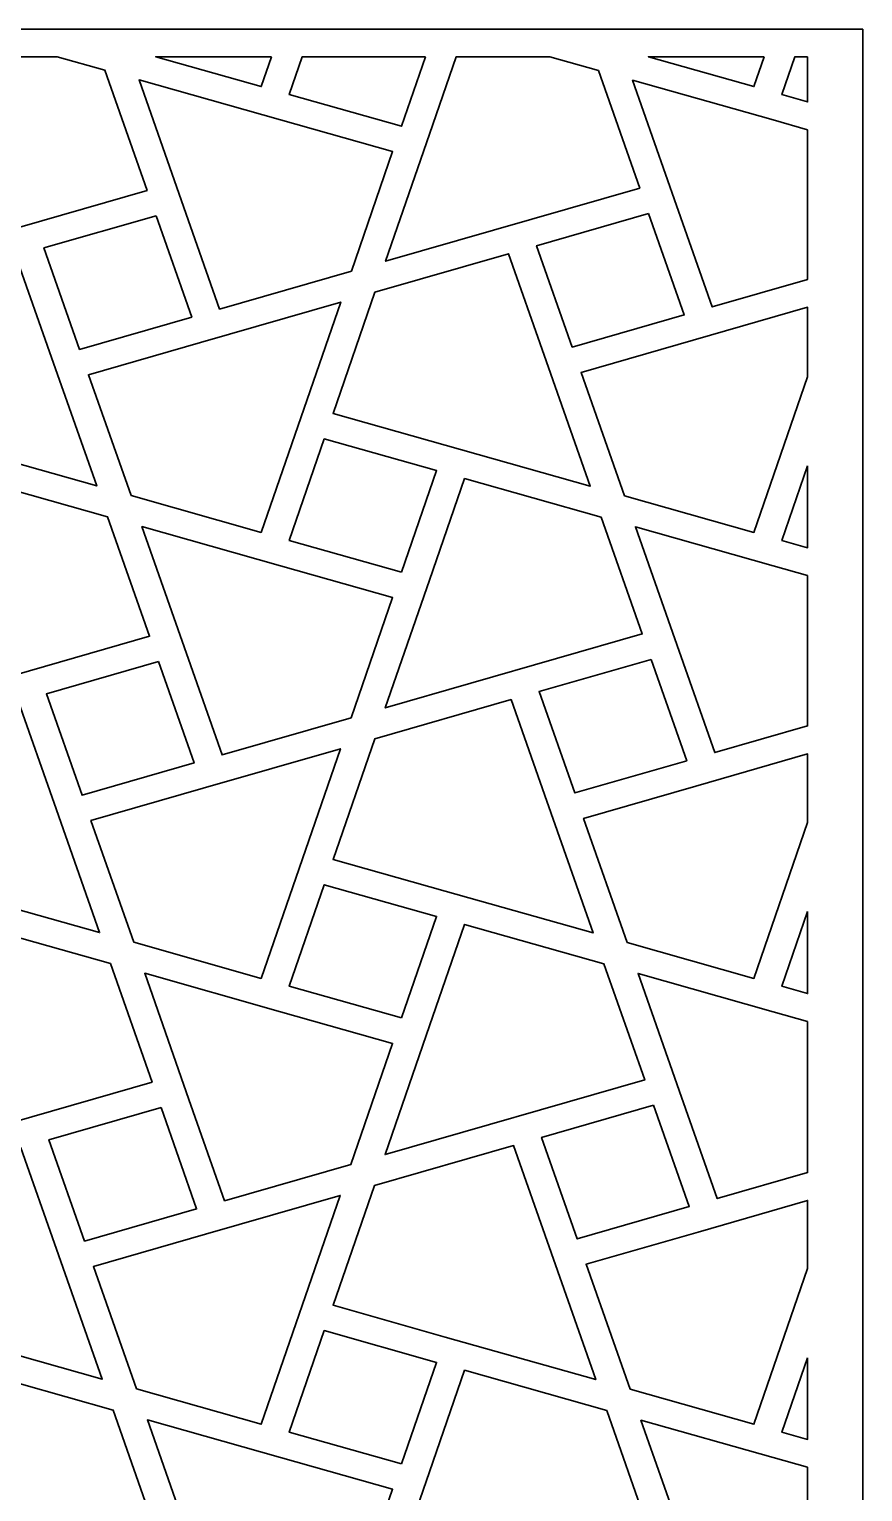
# Model space of a CAD drawing. Header units: centimetres. Extents: x 16.94 to 21.78, y -0.15 to 9.
# Drawn here: x 19.035 to 21.777, y 4.188 to 9.001 of the extents above; entities that cross this region are included whole.
import ezdxf

# ---------------------------------------------------------------- set-up
doc = ezdxf.new("R2010")
doc.units = ezdxf.units.CM
doc.header["$MEASUREMENT"] = 0
doc.layers.add('layer 1', color=7, linetype='Continuous')

msp = doc.modelspace()

# ---------------------------------------------------------------- linework, layer by layer
at = {"layer": 'layer 1', "color": 250, "lineweight": 30}
for points, knots in [([(16.94311, -0.15276), (16.94311, -0.15276), (16.94311, -0.10333), (16.94311, -0.10333), (16.94311, -0.10333), (16.94311, -0.10333), (16.94311, 0.26172), (16.94311, 0.26172), (16.94311, 0.26172), (16.94311, 0.26172), (16.94311, 0.3568), (16.94311, 0.3568), (16.94311, 0.3568), (16.94311, 0.3568), (16.94311, 0.77526), (16.94311, 0.77526), (16.94311, 0.77526), (16.94311, 0.77526), (16.94311, 1.12919), (16.94311, 1.12919), (16.94311, 1.12919), (16.94311, 1.12919), (16.94311, 1.27306), (16.94311, 1.27306), (16.94311, 1.27306), (16.94311, 1.27306), (16.94311, 1.36427), (16.94311, 1.36427), (16.94311, 1.36427), (16.94311, 1.36427), (16.94311, 1.7291), (16.94311, 1.7291), (16.94311, 1.7291), (16.94311, 1.7291), (16.94311, 1.82413), (16.94311, 1.82413), (16.94311, 1.82413), (16.94311, 1.82413), (16.94311, 2.24503), (16.94311, 2.24503), (16.94311, 2.24503), (16.94311, 2.24503), (16.94311, 2.59707), (16.94311, 2.59707), (16.94311, 2.59707), (16.94311, 2.59707), (16.94311, 2.74019), (16.94311, 2.74019), (16.94311, 2.74019), (16.94311, 2.74019), (16.94311, 2.8316), (16.94311, 2.8316), (16.94311, 2.8316), (16.94311, 2.8316), (16.94311, 3.19648), (16.94311, 3.19648), (16.94311, 3.19648), (16.94311, 3.19648), (16.94311, 3.29142), (16.94311, 3.29142), (16.94311, 3.29142), (16.94311, 3.29142), (16.94311, 3.71458), (16.94311, 3.71458), (16.94311, 3.71458), (16.94311, 3.71458), (16.94311, 4.06454), (16.94311, 4.06454), (16.94311, 4.06454), (16.94311, 4.06454), (16.94311, 4.20776), (16.94311, 4.20776), (16.94311, 4.20776), (16.94311, 4.20776), (16.94311, 4.29885), (16.94311, 4.29885), (16.94311, 4.29885), (16.94311, 4.29885), (16.94311, 4.66385), (16.94311, 4.66385), (16.94311, 4.66385), (16.94311, 4.66385), (16.94311, 4.75893), (16.94311, 4.75893), (16.94311, 4.75893), (16.94311, 4.75893), (16.94311, 5.18455), (16.94311, 5.18455), (16.94311, 5.18455), (16.94311, 5.18455), (16.94311, 5.53186), (16.94311, 5.53186), (16.94311, 5.53186), (16.94311, 5.53186), (16.94311, 5.67516), (16.94311, 5.67516), (16.94311, 5.67516), (16.94311, 5.67516), (16.94311, 5.7664), (16.94311, 5.7664), (16.94311, 5.7664), (16.94311, 5.7664), (16.94311, 6.13115), (16.94311, 6.13115), (16.94311, 6.13115), (16.94311, 6.13115), (16.94311, 6.22638), (16.94311, 6.22638), (16.94311, 6.22638), (16.94311, 6.22638), (16.94311, 6.6541), (16.94311, 6.6541), (16.94311, 6.6541), (16.94311, 6.6541), (16.94311, 6.99869), (16.94311, 6.99869), (16.94311, 6.99869), (16.94311, 6.99869), (16.94311, 7.14261), (16.94311, 7.14261), (16.94311, 7.14261), (16.94311, 7.14261), (16.94311, 7.23379), (16.94311, 7.23379), (16.94311, 7.23379), (16.94311, 7.23379), (16.94311, 7.59864), (16.94311, 7.59864), (16.94311, 7.59864), (16.94311, 7.59864), (16.94311, 7.69366), (16.94311, 7.69366), (16.94311, 7.69366), (16.94311, 7.69366), (16.94311, 8.12407), (16.94311, 8.12407), (16.94311, 8.12407), (16.94311, 8.12407), (16.94311, 8.46601), (16.94311, 8.46601), (16.94311, 8.46601), (16.94311, 8.46601), (16.94311, 8.60998), (16.94311, 8.60998), (16.94311, 8.60998), (16.94311, 8.60998), (16.94311, 8.70122), (16.94311, 8.70122), (16.94311, 8.70122), (16.94311, 8.70122), (16.94311, 9.00077), (16.94311, 9.00077), (16.94311, 9.00077), (16.94311, 9.00077), (21.77666, 9.00077), (21.77666, 9.00077), (21.77666, 9.00077), (21.77666, 9.00077), (21.77666, 8.71055), (21.77666, 8.71055), (21.77666, 8.71055), (21.77666, 8.71055), (21.77666, 8.61886), (21.77666, 8.61886), (21.77666, 8.61886), (21.77666, 8.61886), (21.77666, 8.38246), (21.77666, 8.38246), (21.77666, 8.38246), (21.77666, 8.38246), (21.77666, 8.08891), (21.77666, 8.08891), (21.77666, 8.08891), (21.77666, 8.08891), (21.77666, 7.70438), (21.77666, 7.70438), (21.77666, 7.70438), (21.77666, 7.70438), (21.77666, 7.61284), (21.77666, 7.61284), (21.77666, 7.61284), (21.77666, 7.61284), (21.77666, 7.24316), (21.77666, 7.24316), (21.77666, 7.24316), (21.77666, 7.24316), (21.77666, 7.15163), (21.77666, 7.15163), (21.77666, 7.15163), (21.77666, 7.15163), (21.77666, 6.91528), (21.77666, 6.91528), (21.77666, 6.91528), (21.77666, 6.91528), (21.77666, 6.62165), (21.77666, 6.62165), (21.77666, 6.62165), (21.77666, 6.62165), (21.77666, 6.23686), (21.77666, 6.23686), (21.77666, 6.23686), (21.77666, 6.23686), (21.77666, 6.14559), (21.77666, 6.14559), (21.77666, 6.14559), (21.77666, 6.14559), (21.77666, 5.77581), (21.77666, 5.77581), (21.77666, 5.77581), (21.77666, 5.77581), (21.77666, 5.68406), (21.77666, 5.68406), (21.77666, 5.68406), (21.77666, 5.68406), (21.77666, 5.4479), (21.77666, 5.4479), (21.77666, 5.4479), (21.77666, 5.4479), (21.77666, 5.15446), (21.77666, 5.15446), (21.77666, 5.15446), (21.77666, 5.15446), (21.77666, 4.76954), (21.77666, 4.76954), (21.77666, 4.76954), (21.77666, 4.76954), (21.77666, 4.67812), (21.77666, 4.67812), (21.77666, 4.67812), (21.77666, 4.67812), (21.77666, 4.30858), (21.77666, 4.30858), (21.77666, 4.30858), (21.77666, 4.30858), (21.77666, 4.21673), (21.77666, 4.21673), (21.77666, 4.21673), (21.77666, 4.21673), (21.77666, 3.98074), (21.77666, 3.98074), (21.77666, 3.98074), (21.77666, 3.98074), (21.77666, 3.68724), (21.77666, 3.68724), (21.77666, 3.68724), (21.77666, 3.68724), (21.77666, 3.30216), (21.77666, 3.30216), (21.77666, 3.30216), (21.77666, 3.30216), (21.77666, 3.21065), (21.77666, 3.21065), (21.77666, 3.21065), (21.77666, 3.21065), (21.77666, 2.84103), (21.77666, 2.84103), (21.77666, 2.84103), (21.77666, 2.84103), (21.77666, 2.74949), (21.77666, 2.74949), (21.77666, 2.74949), (21.77666, 2.74949), (21.77666, 2.51344), (21.77666, 2.51344), (21.77666, 2.51344), (21.77666, 2.51344), (21.77666, 2.22), (21.77666, 2.22), (21.77666, 2.22), (21.77666, 2.22), (21.77666, 1.83465), (21.77666, 1.83465), (21.77666, 1.83465), (21.77666, 1.83465), (21.77666, 1.74346), (21.77666, 1.74346), (21.77666, 1.74346), (21.77666, 1.74346), (21.77666, 1.3736), (21.77666, 1.3736), (21.77666, 1.3736), (21.77666, 1.3736), (21.77666, 1.28193), (21.77666, 1.28193), (21.77666, 1.28193), (21.77666, 1.28193), (21.77666, 1.04618), (21.77666, 1.04618), (21.77666, 1.04618), (21.77666, 1.04618), (21.77666, 0.75299), (21.77666, 0.75299), (21.77666, 0.75299), (21.77666, 0.75299), (21.77666, 0.36727), (21.77666, 0.36727), (21.77666, 0.36727), (21.77666, 0.36727), (21.77666, 0.27598), (21.77666, 0.27598), (21.77666, 0.27598), (21.77666, 0.27598), (21.77666, -0.09355), (21.77666, -0.09355), (21.77666, -0.09355), (21.77666, -0.09355), (21.77666, -0.15276), (21.77666, -0.15276), (21.77666, -0.15276), (21.77666, -0.15276), (16.94311, -0.15276), (16.94311, -0.15276)], [0, 0, 0, 0, 0.0126582, 0.0126582, 0.0126582, 0.0126582, 0.0253165, 0.0253165, 0.0253165, 0.0253165, 0.0379747, 0.0379747, 0.0379747, 0.0379747, 0.0506329, 0.0506329, 0.0506329, 0.0506329, 0.0632911, 0.0632911, 0.0632911, 0.0632911, 0.0759494, 0.0759494, 0.0759494, 0.0759494, 0.0886076, 0.0886076, 0.0886076, 0.0886076, 0.1012658, 0.1012658, 0.1012658, 0.1012658, 0.1139241, 0.1139241, 0.1139241, 0.1139241, 0.1265823, 0.1265823, 0.1265823, 0.1265823, 0.1392405, 0.1392405, 0.1392405, 0.1392405, 0.1518987, 0.1518987, 0.1518987, 0.1518987, 0.164557, 0.164557, 0.164557, 0.164557, 0.1772152, 0.1772152, 0.1772152, 0.1772152, 0.1898734, 0.1898734, 0.1898734, 0.1898734, 0.2025316, 0.2025316, 0.2025316, 0.2025316, 0.2151899, 0.2151899, 0.2151899, 0.2151899, 0.2278481, 0.2278481, 0.2278481, 0.2278481, 0.2405063, 0.2405063, 0.2405063, 0.2405063, 0.2531646, 0.2531646, 0.2531646, 0.2531646, 0.2658228, 0.2658228, 0.2658228, 0.2658228, 0.278481, 0.278481, 0.278481, 0.278481, 0.2911392, 0.2911392, 0.2911392, 0.2911392, 0.3037975, 0.3037975, 0.3037975, 0.3037975, 0.3164557, 0.3164557, 0.3164557, 0.3164557, 0.3291139, 0.3291139, 0.3291139, 0.3291139, 0.3417722, 0.3417722, 0.3417722, 0.3417722, 0.3544304, 0.3544304, 0.3544304, 0.3544304, 0.3670886, 0.3670886, 0.3670886, 0.3670886, 0.3797468, 0.3797468, 0.3797468, 0.3797468, 0.3924051, 0.3924051, 0.3924051, 0.3924051, 0.4050633, 0.4050633, 0.4050633, 0.4050633, 0.4177215, 0.4177215, 0.4177215, 0.4177215, 0.4303797, 0.4303797, 0.4303797, 0.4303797, 0.443038, 0.443038, 0.443038, 0.443038, 0.4556962, 0.4556962, 0.4556962, 0.4556962, 0.4683544, 0.4683544, 0.4683544, 0.4683544, 0.4810127, 0.4810127, 0.4810127, 0.4810127, 0.4936709, 0.4936709, 0.4936709, 0.4936709, 0.5063291, 0.5063291, 0.5063291, 0.5063291, 0.5189873, 0.5189873, 0.5189873, 0.5189873, 0.5316456, 0.5316456, 0.5316456, 0.5316456, 0.5443038, 0.5443038, 0.5443038, 0.5443038, 0.556962, 0.556962, 0.556962, 0.556962, 0.5696203, 0.5696203, 0.5696203, 0.5696203, 0.5822785, 0.5822785, 0.5822785, 0.5822785, 0.5949367, 0.5949367, 0.5949367, 0.5949367, 0.6075949, 0.6075949, 0.6075949, 0.6075949, 0.6202532, 0.6202532, 0.6202532, 0.6202532, 0.6329114, 0.6329114, 0.6329114, 0.6329114, 0.6455696, 0.6455696, 0.6455696, 0.6455696, 0.6582278, 0.6582278, 0.6582278, 0.6582278, 0.6708861, 0.6708861, 0.6708861, 0.6708861, 0.6835443, 0.6835443, 0.6835443, 0.6835443, 0.6962025, 0.6962025, 0.6962025, 0.6962025, 0.7088608, 0.7088608, 0.7088608, 0.7088608, 0.721519, 0.721519, 0.721519, 0.721519, 0.7341772, 0.7341772, 0.7341772, 0.7341772, 0.7468354, 0.7468354, 0.7468354, 0.7468354, 0.7594937, 0.7594937, 0.7594937, 0.7594937, 0.7721519, 0.7721519, 0.7721519, 0.7721519, 0.7848101, 0.7848101, 0.7848101, 0.7848101, 0.7974684, 0.7974684, 0.7974684, 0.7974684, 0.8101266, 0.8101266, 0.8101266, 0.8101266, 0.8227848, 0.8227848, 0.8227848, 0.8227848, 0.835443, 0.835443, 0.835443, 0.835443, 0.8481013, 0.8481013, 0.8481013, 0.8481013, 0.8607595, 0.8607595, 0.8607595, 0.8607595, 0.8734177, 0.8734177, 0.8734177, 0.8734177, 0.8860759, 0.8860759, 0.8860759, 0.8860759, 0.8987342, 0.8987342, 0.8987342, 0.8987342, 0.9113924, 0.9113924, 0.9113924, 0.9113924, 0.9240506, 0.9240506, 0.9240506, 0.9240506, 0.9367089, 0.9367089, 0.9367089, 0.9367089, 0.9493671, 0.9493671, 0.9493671, 0.9493671, 0.9620253, 0.9620253, 0.9620253, 0.9620253, 0.9746835, 0.9746835, 0.9746835, 0.9746835, 1, 1, 1, 1]), ([(19.12668, 8.91014), (19.12668, 8.91014), (18.8186, 8.91014), (18.8186, 8.91014), (18.8186, 8.91014), (18.8186, 8.91014), (18.73066, 8.65534), (18.73066, 8.65534), (18.73066, 8.65534), (18.73066, 8.65534), (18.5834, 8.22895), (18.5834, 8.22895), (18.5834, 8.22895), (18.5834, 8.22895), (19.42226, 8.47048), (19.42226, 8.47048), (19.42226, 8.47048), (19.42226, 8.47048), (19.28359, 8.86576), (19.28359, 8.86576), (19.28359, 8.86576), (19.28359, 8.86576), (19.12668, 8.91014), (19.12668, 8.91014)], [0, 0, 0, 0, 0.1428571, 0.1428571, 0.1428571, 0.1428571, 0.2857143, 0.2857143, 0.2857143, 0.2857143, 0.4285714, 0.4285714, 0.4285714, 0.4285714, 0.5714286, 0.5714286, 0.5714286, 0.5714286, 0.7142857, 0.7142857, 0.7142857, 0.7142857, 1, 1, 1, 1]), ([(19.83163, 8.91014), (19.83163, 8.91014), (19.45092, 8.91014), (19.45092, 8.91014), (19.45092, 8.91014), (19.45092, 8.91014), (19.79775, 8.81199), (19.79775, 8.81199), (19.79775, 8.81199), (19.79775, 8.81199), (19.83163, 8.91014), (19.83163, 8.91014)], [0, 0, 0, 0, 0.25, 0.25, 0.25, 0.25, 0.5, 0.5, 0.5, 0.5, 1, 1, 1, 1]), ([(20.33812, 8.91014), (20.33812, 8.91014), (19.93293, 8.91014), (19.93293, 8.91014), (19.93293, 8.91014), (19.93293, 8.91014), (19.89003, 8.78577), (19.89003, 8.78577), (19.89003, 8.78577), (19.89003, 8.78577), (20.25914, 8.68134), (20.25914, 8.68134), (20.25914, 8.68134), (20.25914, 8.68134), (20.33812, 8.91014), (20.33812, 8.91014)], [0, 0, 0, 0, 0.2, 0.2, 0.2, 0.2, 0.4, 0.4, 0.4, 0.4, 0.6, 0.6, 0.6, 0.6, 1, 1, 1, 1]), ([(20.74716, 8.91014), (20.74716, 8.91014), (20.43937, 8.91014), (20.43937, 8.91014), (20.43937, 8.91014), (20.43937, 8.91014), (20.35142, 8.65534), (20.35142, 8.65534), (20.35142, 8.65534), (20.35142, 8.65534), (20.20687, 8.23717), (20.20687, 8.23717), (20.20687, 8.23717), (20.20687, 8.23717), (21.04302, 8.47781), (21.04302, 8.47781), (21.04302, 8.47781), (21.04302, 8.47781), (20.90706, 8.86487), (20.90706, 8.86487), (20.90706, 8.86487), (20.90706, 8.86487), (20.74716, 8.91014), (20.74716, 8.91014)], [0, 0, 0, 0, 0.1428571, 0.1428571, 0.1428571, 0.1428571, 0.2857143, 0.2857143, 0.2857143, 0.2857143, 0.4285714, 0.4285714, 0.4285714, 0.4285714, 0.5714286, 0.5714286, 0.5714286, 0.5714286, 0.7142857, 0.7142857, 0.7142857, 0.7142857, 1, 1, 1, 1]), ([(21.45241, 8.91014), (21.45241, 8.91014), (21.07133, 8.91014), (21.07133, 8.91014), (21.07133, 8.91014), (21.07133, 8.91014), (21.41852, 8.81199), (21.41852, 8.81199), (21.41852, 8.81199), (21.41852, 8.81199), (21.45241, 8.91014), (21.45241, 8.91014)], [0, 0, 0, 0, 0.25, 0.25, 0.25, 0.25, 0.5, 0.5, 0.5, 0.5, 1, 1, 1, 1]), ([(21.5954, 8.91014), (21.5954, 8.91014), (21.55372, 8.91014), (21.55372, 8.91014), (21.55372, 8.91014), (21.55372, 8.91014), (21.51079, 8.78577), (21.51079, 8.78577), (21.51079, 8.78577), (21.51079, 8.78577), (21.5954, 8.76184), (21.5954, 8.76184), (21.5954, 8.76184), (21.5954, 8.76184), (21.5954, 8.91014), (21.5954, 8.91014)], [0, 0, 0, 0, 0.2, 0.2, 0.2, 0.2, 0.4, 0.4, 0.4, 0.4, 0.6, 0.6, 0.6, 0.6, 1, 1, 1, 1]), ([(19.86107, 8.70245), (19.86107, 8.70245), (20.23018, 8.59802), (20.23018, 8.59802), (20.23018, 8.59802), (20.23018, 8.59802), (20.09471, 8.20473), (20.09471, 8.20473), (20.09471, 8.20473), (20.09471, 8.20473), (19.66105, 8.07986), (19.66105, 8.07986), (19.66105, 8.07986), (19.66105, 8.07986), (19.54374, 8.4136), (19.54374, 8.4136), (19.54374, 8.4136), (19.54374, 8.4136), (19.39624, 8.83399), (19.39624, 8.83399), (19.39624, 8.83399), (19.39624, 8.83399), (19.86107, 8.70223), (19.86107, 8.70223), (19.86107, 8.70223), (19.86107, 8.70223), (19.86107, 8.70245), (19.86107, 8.70245)], [0, 0, 0, 0, 0.125, 0.125, 0.125, 0.125, 0.25, 0.25, 0.25, 0.25, 0.375, 0.375, 0.375, 0.375, 0.5, 0.5, 0.5, 0.5, 0.625, 0.625, 0.625, 0.625, 0.75, 0.75, 0.75, 0.75, 1, 1, 1, 1]), ([(21.5954, 8.67025), (21.5954, 8.67025), (21.48183, 8.70245), (21.48183, 8.70245), (21.48183, 8.70245), (21.48183, 8.70245), (21.01971, 8.8331), (21.01971, 8.8331), (21.01971, 8.8331), (21.01971, 8.8331), (21.1645, 8.42093), (21.1645, 8.42093), (21.1645, 8.42093), (21.1645, 8.42093), (21.28182, 8.08719), (21.28182, 8.08719), (21.28182, 8.08719), (21.28182, 8.08719), (21.5954, 8.17757), (21.5954, 8.17757), (21.5954, 8.17757), (21.5954, 8.17757), (21.5954, 8.67025), (21.5954, 8.67025)], [0, 0, 0, 0, 0.1428571, 0.1428571, 0.1428571, 0.1428571, 0.2857143, 0.2857143, 0.2857143, 0.2857143, 0.4285714, 0.4285714, 0.4285714, 0.4285714, 0.5714286, 0.5714286, 0.5714286, 0.5714286, 0.7142857, 0.7142857, 0.7142857, 0.7142857, 1, 1, 1, 1]), ([(19.45171, 8.38715), (19.45171, 8.38715), (19.56902, 8.05342), (19.56902, 8.05342), (19.56902, 8.05342), (19.56902, 8.05342), (19.20039, 7.94721), (19.20039, 7.94721), (19.20039, 7.94721), (19.20039, 7.94721), (19.08308, 8.28095), (19.08308, 8.28095), (19.08308, 8.28095), (19.08308, 8.28095), (19.45171, 8.38715), (19.45171, 8.38715)], [0, 0, 0, 0, 0.2, 0.2, 0.2, 0.2, 0.4, 0.4, 0.4, 0.4, 0.6, 0.6, 0.6, 0.6, 1, 1, 1, 1]), ([(21.07223, 8.39449), (21.07223, 8.39449), (21.18954, 8.06075), (21.18954, 8.06075), (21.18954, 8.06075), (21.18954, 8.06075), (20.82091, 7.95454), (20.82091, 7.95454), (20.82091, 7.95454), (20.82091, 7.95454), (20.70385, 8.28828), (20.70385, 8.28828), (20.70385, 8.28828), (20.70385, 8.28828), (21.07223, 8.39449), (21.07223, 8.39449)], [0, 0, 0, 0, 0.2, 0.2, 0.2, 0.2, 0.4, 0.4, 0.4, 0.4, 0.6, 0.6, 0.6, 0.6, 1, 1, 1, 1]), ([(18.78244, 7.63191), (18.78244, 7.63191), (19.25684, 7.49771), (19.25684, 7.49771), (19.25684, 7.49771), (19.25684, 7.49771), (19.10812, 7.92077), (19.10812, 7.92077), (19.10812, 7.92077), (19.10812, 7.92077), (18.99105, 8.25428), (18.99105, 8.25428), (18.99105, 8.25428), (18.99105, 8.25428), (18.54831, 8.12696), (18.54831, 8.12696), (18.54831, 8.12696), (18.54831, 8.12696), (18.41357, 7.73635), (18.41357, 7.73635), (18.41357, 7.73635), (18.41357, 7.73635), (18.78244, 7.63191), (18.78244, 7.63191)], [0, 0, 0, 0, 0.1428571, 0.1428571, 0.1428571, 0.1428571, 0.2857143, 0.2857143, 0.2857143, 0.2857143, 0.4285714, 0.4285714, 0.4285714, 0.4285714, 0.5714286, 0.5714286, 0.5714286, 0.5714286, 0.7142857, 0.7142857, 0.7142857, 0.7142857, 1, 1, 1, 1]), ([(20.40321, 7.63191), (20.40321, 7.63191), (20.88031, 7.49704), (20.88031, 7.49704), (20.88031, 7.49704), (20.88031, 7.49704), (20.72888, 7.9281), (20.72888, 7.9281), (20.72888, 7.9281), (20.72888, 7.9281), (20.61157, 8.26184), (20.61157, 8.26184), (20.61157, 8.26184), (20.61157, 8.26184), (20.17202, 8.13519), (20.17202, 8.13519), (20.17202, 8.13519), (20.17202, 8.13519), (20.03409, 7.73635), (20.03409, 7.73635), (20.03409, 7.73635), (20.03409, 7.73635), (20.40321, 7.63191), (20.40321, 7.63191)], [0, 0, 0, 0, 0.1428571, 0.1428571, 0.1428571, 0.1428571, 0.2857143, 0.2857143, 0.2857143, 0.2857143, 0.4285714, 0.4285714, 0.4285714, 0.4285714, 0.5714286, 0.5714286, 0.5714286, 0.5714286, 0.7142857, 0.7142857, 0.7142857, 0.7142857, 1, 1, 1, 1]), ([(19.36949, 7.46593), (19.36949, 7.46593), (19.79751, 7.34462), (19.79751, 7.34462), (19.79751, 7.34462), (19.79751, 7.34462), (20.05937, 8.10274), (20.05937, 8.10274), (20.05937, 8.10274), (20.05937, 8.10274), (19.59822, 7.96987), (19.59822, 7.96987), (19.59822, 7.96987), (19.59822, 7.96987), (19.2296, 7.86388), (19.2296, 7.86388), (19.2296, 7.86388), (19.2296, 7.86388), (19.36949, 7.46593), (19.36949, 7.46593)], [0, 0, 0, 0, 0.1666667, 0.1666667, 0.1666667, 0.1666667, 0.3333333, 0.3333333, 0.3333333, 0.3333333, 0.5, 0.5, 0.5, 0.5, 0.6666667, 0.6666667, 0.6666667, 0.6666667, 1, 1, 1, 1]), ([(20.99296, 7.46504), (20.99296, 7.46504), (21.41852, 7.34462), (21.41852, 7.34462), (21.41852, 7.34462), (21.41852, 7.34462), (21.5954, 7.85698), (21.5954, 7.85698), (21.5954, 7.85698), (21.5954, 7.85698), (21.5954, 8.08569), (21.5954, 8.08569), (21.5954, 8.08569), (21.5954, 8.08569), (21.21899, 7.9772), (21.21899, 7.9772), (21.21899, 7.9772), (21.21899, 7.9772), (20.85036, 7.87122), (20.85036, 7.87122), (20.85036, 7.87122), (20.85036, 7.87122), (20.99296, 7.46504), (20.99296, 7.46504)], [0, 0, 0, 0, 0.1428571, 0.1428571, 0.1428571, 0.1428571, 0.2857143, 0.2857143, 0.2857143, 0.2857143, 0.4285714, 0.4285714, 0.4285714, 0.4285714, 0.5714286, 0.5714286, 0.5714286, 0.5714286, 0.7142857, 0.7142857, 0.7142857, 0.7142857, 1, 1, 1, 1]), ([(20.25914, 7.21396), (20.25914, 7.21396), (20.37449, 7.54837), (20.37449, 7.54837), (20.37449, 7.54837), (20.37449, 7.54837), (20.00538, 7.6528), (20.00538, 7.6528), (20.00538, 7.6528), (20.00538, 7.6528), (19.89003, 7.31862), (19.89003, 7.31862), (19.89003, 7.31862), (19.89003, 7.31862), (20.25914, 7.21396), (20.25914, 7.21396)], [0, 0, 0, 0, 0.2, 0.2, 0.2, 0.2, 0.4, 0.4, 0.4, 0.4, 0.6, 0.6, 0.6, 0.6, 1, 1, 1, 1]), ([(21.5954, 7.56421), (21.5954, 7.56421), (21.51055, 7.3184), (21.51055, 7.3184), (21.51055, 7.3184), (21.51055, 7.3184), (21.5954, 7.29441), (21.5954, 7.29441), (21.5954, 7.29441), (21.5954, 7.29441), (21.5954, 7.56421), (21.5954, 7.56421)], [0, 0, 0, 0, 0.25, 0.25, 0.25, 0.25, 0.5, 0.5, 0.5, 0.5, 1, 1, 1, 1]), ([(18.73041, 7.18797), (18.73041, 7.18797), (18.84601, 7.52215), (18.84601, 7.52215), (18.84601, 7.52215), (18.84601, 7.52215), (19.29267, 7.39572), (19.29267, 7.39572), (19.29267, 7.39572), (19.29267, 7.39572), (19.4306, 7.00288), (19.4306, 7.00288), (19.4306, 7.00288), (19.4306, 7.00288), (18.58267, 6.75869), (18.58267, 6.75869), (18.58267, 6.75869), (18.58267, 6.75869), (18.73041, 7.18797), (18.73041, 7.18797)], [0, 0, 0, 0, 0.1666667, 0.1666667, 0.1666667, 0.1666667, 0.3333333, 0.3333333, 0.3333333, 0.3333333, 0.5, 0.5, 0.5, 0.5, 0.6666667, 0.6666667, 0.6666667, 0.6666667, 1, 1, 1, 1]), ([(20.35142, 7.18797), (20.35142, 7.18797), (20.46677, 7.52215), (20.46677, 7.52215), (20.46677, 7.52215), (20.46677, 7.52215), (20.91614, 7.39483), (20.91614, 7.39483), (20.91614, 7.39483), (20.91614, 7.39483), (21.05112, 7.01066), (21.05112, 7.01066), (21.05112, 7.01066), (21.05112, 7.01066), (20.20589, 6.76713), (20.20589, 6.76713), (20.20589, 6.76713), (20.20589, 6.76713), (20.35142, 7.18797), (20.35142, 7.18797)], [0, 0, 0, 0, 0.1666667, 0.1666667, 0.1666667, 0.1666667, 0.3333333, 0.3333333, 0.3333333, 0.3333333, 0.5, 0.5, 0.5, 0.5, 0.6666667, 0.6666667, 0.6666667, 0.6666667, 1, 1, 1, 1]), ([(19.86107, 7.23485), (19.86107, 7.23485), (20.23018, 7.13042), (20.23018, 7.13042), (20.23018, 7.13042), (20.23018, 7.13042), (20.09348, 6.73469), (20.09348, 6.73469), (20.09348, 6.73469), (20.09348, 6.73469), (19.66915, 6.6127), (19.66915, 6.6127), (19.66915, 6.6127), (19.66915, 6.6127), (19.55208, 6.946), (19.55208, 6.946), (19.55208, 6.946), (19.55208, 6.946), (19.40508, 7.36417), (19.40508, 7.36417), (19.40508, 7.36417), (19.40508, 7.36417), (19.86107, 7.23485), (19.86107, 7.23485)], [0, 0, 0, 0, 0.1428571, 0.1428571, 0.1428571, 0.1428571, 0.2857143, 0.2857143, 0.2857143, 0.2857143, 0.4285714, 0.4285714, 0.4285714, 0.4285714, 0.5714286, 0.5714286, 0.5714286, 0.5714286, 0.7142857, 0.7142857, 0.7142857, 0.7142857, 1, 1, 1, 1]), ([(21.5954, 7.20284), (21.5954, 7.20284), (21.48208, 7.23485), (21.48208, 7.23485), (21.48208, 7.23485), (21.48208, 7.23485), (21.48183, 7.23485), (21.48183, 7.23485), (21.48183, 7.23485), (21.48183, 7.23485), (21.02879, 7.36328), (21.02879, 7.36328), (21.02879, 7.36328), (21.02879, 7.36328), (21.1726, 6.95377), (21.1726, 6.95377), (21.1726, 6.95377), (21.1726, 6.95377), (21.28991, 6.62004), (21.28991, 6.62004), (21.28991, 6.62004), (21.28991, 6.62004), (21.5954, 6.70789), (21.5954, 6.70789), (21.5954, 6.70789), (21.5954, 6.70789), (21.5954, 7.20284), (21.5954, 7.20284)], [0, 0, 0, 0, 0.125, 0.125, 0.125, 0.125, 0.25, 0.25, 0.25, 0.25, 0.375, 0.375, 0.375, 0.375, 0.5, 0.5, 0.5, 0.5, 0.625, 0.625, 0.625, 0.625, 0.75, 0.75, 0.75, 0.75, 1, 1, 1, 1]), ([(19.4598, 6.91956), (19.4598, 6.91956), (19.57712, 6.58604), (19.57712, 6.58604), (19.57712, 6.58604), (19.57712, 6.58604), (19.20849, 6.47983), (19.20849, 6.47983), (19.20849, 6.47983), (19.20849, 6.47983), (19.09118, 6.81335), (19.09118, 6.81335), (19.09118, 6.81335), (19.09118, 6.81335), (19.4598, 6.91956), (19.4598, 6.91956)], [0, 0, 0, 0, 0.2, 0.2, 0.2, 0.2, 0.4, 0.4, 0.4, 0.4, 0.6, 0.6, 0.6, 0.6, 1, 1, 1, 1]), ([(21.08057, 6.92711), (21.08057, 6.92711), (21.19764, 6.59337), (21.19764, 6.59337), (21.19764, 6.59337), (21.19764, 6.59337), (20.82901, 6.48739), (20.82901, 6.48739), (20.82901, 6.48739), (20.82901, 6.48739), (20.71195, 6.8209), (20.71195, 6.8209), (20.71195, 6.8209), (20.71195, 6.8209), (21.08057, 6.92711), (21.08057, 6.92711)], [0, 0, 0, 0, 0.2, 0.2, 0.2, 0.2, 0.4, 0.4, 0.4, 0.4, 0.6, 0.6, 0.6, 0.6, 1, 1, 1, 1]), ([(18.78269, 6.16454), (18.78269, 6.16454), (19.26592, 6.02789), (19.26592, 6.02789), (19.26592, 6.02789), (19.26592, 6.02789), (19.11621, 6.45339), (19.11621, 6.45339), (19.11621, 6.45339), (19.11621, 6.45339), (18.99915, 6.78691), (18.99915, 6.78691), (18.99915, 6.78691), (18.99915, 6.78691), (18.54733, 6.6567), (18.54733, 6.6567), (18.54733, 6.6567), (18.54733, 6.6567), (18.41333, 6.26897), (18.41333, 6.26897), (18.41333, 6.26897), (18.41333, 6.26897), (18.78269, 6.16454), (18.78269, 6.16454)], [0, 0, 0, 0, 0.1428571, 0.1428571, 0.1428571, 0.1428571, 0.2857143, 0.2857143, 0.2857143, 0.2857143, 0.4285714, 0.4285714, 0.4285714, 0.4285714, 0.5714286, 0.5714286, 0.5714286, 0.5714286, 0.7142857, 0.7142857, 0.7142857, 0.7142857, 1, 1, 1, 1]), ([(20.40321, 6.16431), (20.40321, 6.16431), (20.88939, 6.027), (20.88939, 6.027), (20.88939, 6.027), (20.88939, 6.027), (20.73698, 6.46072), (20.73698, 6.46072), (20.73698, 6.46072), (20.73698, 6.46072), (20.61967, 6.79446), (20.61967, 6.79446), (20.61967, 6.79446), (20.61967, 6.79446), (20.17104, 6.66514), (20.17104, 6.66514), (20.17104, 6.66514), (20.17104, 6.66514), (20.03409, 6.26875), (20.03409, 6.26875), (20.03409, 6.26875), (20.03409, 6.26875), (20.40321, 6.16431), (20.40321, 6.16431)], [0, 0, 0, 0, 0.1428571, 0.1428571, 0.1428571, 0.1428571, 0.2857143, 0.2857143, 0.2857143, 0.2857143, 0.4285714, 0.4285714, 0.4285714, 0.4285714, 0.5714286, 0.5714286, 0.5714286, 0.5714286, 0.7142857, 0.7142857, 0.7142857, 0.7142857, 1, 1, 1, 1]), ([(19.37857, 5.99589), (19.37857, 5.99589), (19.79751, 5.87724), (19.79751, 5.87724), (19.79751, 5.87724), (19.79751, 5.87724), (20.05839, 6.63292), (20.05839, 6.63292), (20.05839, 6.63292), (20.05839, 6.63292), (19.60632, 6.50272), (19.60632, 6.50272), (19.60632, 6.50272), (19.60632, 6.50272), (19.2377, 6.39651), (19.2377, 6.39651), (19.2377, 6.39651), (19.2377, 6.39651), (19.37857, 5.99589), (19.37857, 5.99589)], [0, 0, 0, 0, 0.1666667, 0.1666667, 0.1666667, 0.1666667, 0.3333333, 0.3333333, 0.3333333, 0.3333333, 0.5, 0.5, 0.5, 0.5, 0.6666667, 0.6666667, 0.6666667, 0.6666667, 1, 1, 1, 1]), ([(21.00203, 5.995), (21.00203, 5.995), (21.41852, 5.87724), (21.41852, 5.87724), (21.41852, 5.87724), (21.41852, 5.87724), (21.5954, 6.3902), (21.5954, 6.3902), (21.5954, 6.3902), (21.5954, 6.3902), (21.5954, 6.61604), (21.5954, 6.61604), (21.5954, 6.61604), (21.5954, 6.61604), (21.22709, 6.51005), (21.22709, 6.51005), (21.22709, 6.51005), (21.22709, 6.51005), (20.85846, 6.40384), (20.85846, 6.40384), (20.85846, 6.40384), (20.85846, 6.40384), (21.00203, 5.995), (21.00203, 5.995)], [0, 0, 0, 0, 0.1428571, 0.1428571, 0.1428571, 0.1428571, 0.2857143, 0.2857143, 0.2857143, 0.2857143, 0.4285714, 0.4285714, 0.4285714, 0.4285714, 0.5714286, 0.5714286, 0.5714286, 0.5714286, 0.7142857, 0.7142857, 0.7142857, 0.7142857, 1, 1, 1, 1]), ([(20.2589, 5.74681), (20.2589, 5.74681), (20.37449, 6.08099), (20.37449, 6.08099), (20.37449, 6.08099), (20.37449, 6.08099), (20.00513, 6.18542), (20.00513, 6.18542), (20.00513, 6.18542), (20.00513, 6.18542), (19.88978, 5.85124), (19.88978, 5.85124), (19.88978, 5.85124), (19.88978, 5.85124), (20.2589, 5.74681), (20.2589, 5.74681)], [0, 0, 0, 0, 0.2, 0.2, 0.2, 0.2, 0.4, 0.4, 0.4, 0.4, 0.6, 0.6, 0.6, 0.6, 1, 1, 1, 1]), ([(21.5954, 6.09687), (21.5954, 6.09687), (21.51079, 5.85124), (21.51079, 5.85124), (21.51079, 5.85124), (21.51079, 5.85124), (21.5954, 5.82724), (21.5954, 5.82724), (21.5954, 5.82724), (21.5954, 5.82724), (21.5954, 6.09687), (21.5954, 6.09687)], [0, 0, 0, 0, 0.25, 0.25, 0.25, 0.25, 0.5, 0.5, 0.5, 0.5, 1, 1, 1, 1]), ([(18.73041, 5.72059), (18.73041, 5.72059), (18.84576, 6.05499), (18.84576, 6.05499), (18.84576, 6.05499), (18.84576, 6.05499), (19.30151, 5.9259), (19.30151, 5.9259), (19.30151, 5.9259), (19.30151, 5.9259), (19.4387, 5.53572), (19.4387, 5.53572), (19.4387, 5.53572), (19.4387, 5.53572), (18.58144, 5.28887), (18.58144, 5.28887), (18.58144, 5.28887), (18.58144, 5.28887), (18.73041, 5.72059), (18.73041, 5.72059)], [0, 0, 0, 0, 0.1666667, 0.1666667, 0.1666667, 0.1666667, 0.3333333, 0.3333333, 0.3333333, 0.3333333, 0.5, 0.5, 0.5, 0.5, 0.6666667, 0.6666667, 0.6666667, 0.6666667, 1, 1, 1, 1]), ([(20.35142, 5.72059), (20.35142, 5.72059), (20.46677, 6.05477), (20.46677, 6.05477), (20.46677, 6.05477), (20.46677, 6.05477), (20.92522, 5.92501), (20.92522, 5.92501), (20.92522, 5.92501), (20.92522, 5.92501), (21.05946, 5.54306), (21.05946, 5.54306), (21.05946, 5.54306), (21.05946, 5.54306), (20.20515, 5.29709), (20.20515, 5.29709), (20.20515, 5.29709), (20.20515, 5.29709), (20.35142, 5.72059), (20.35142, 5.72059)], [0, 0, 0, 0, 0.1666667, 0.1666667, 0.1666667, 0.1666667, 0.3333333, 0.3333333, 0.3333333, 0.3333333, 0.5, 0.5, 0.5, 0.5, 0.6666667, 0.6666667, 0.6666667, 0.6666667, 1, 1, 1, 1]), ([(19.86107, 5.76747), (19.86107, 5.76747), (20.23018, 5.66304), (20.23018, 5.66304), (20.23018, 5.66304), (20.23018, 5.66304), (20.0925, 5.26465), (20.0925, 5.26465), (20.0925, 5.26465), (20.0925, 5.26465), (19.67749, 5.14511), (19.67749, 5.14511), (19.67749, 5.14511), (19.67749, 5.14511), (19.56018, 5.47884), (19.56018, 5.47884), (19.56018, 5.47884), (19.56018, 5.47884), (19.4144, 5.89413), (19.4144, 5.89413), (19.4144, 5.89413), (19.4144, 5.89413), (19.86107, 5.76747), (19.86107, 5.76747)], [0, 0, 0, 0, 0.1428571, 0.1428571, 0.1428571, 0.1428571, 0.2857143, 0.2857143, 0.2857143, 0.2857143, 0.4285714, 0.4285714, 0.4285714, 0.4285714, 0.5714286, 0.5714286, 0.5714286, 0.5714286, 0.7142857, 0.7142857, 0.7142857, 0.7142857, 1, 1, 1, 1]), ([(21.5954, 5.73534), (21.5954, 5.73534), (21.48183, 5.76747), (21.48183, 5.76747), (21.48183, 5.76747), (21.48183, 5.76747), (21.03787, 5.89324), (21.03787, 5.89324), (21.03787, 5.89324), (21.03787, 5.89324), (21.18095, 5.48617), (21.18095, 5.48617), (21.18095, 5.48617), (21.18095, 5.48617), (21.29801, 5.15244), (21.29801, 5.15244), (21.29801, 5.15244), (21.29801, 5.15244), (21.5954, 5.23808), (21.5954, 5.23808), (21.5954, 5.23808), (21.5954, 5.23808), (21.5954, 5.73534), (21.5954, 5.73534)], [0, 0, 0, 0, 0.1428571, 0.1428571, 0.1428571, 0.1428571, 0.2857143, 0.2857143, 0.2857143, 0.2857143, 0.4285714, 0.4285714, 0.4285714, 0.4285714, 0.5714286, 0.5714286, 0.5714286, 0.5714286, 0.7142857, 0.7142857, 0.7142857, 0.7142857, 1, 1, 1, 1]), ([(19.46815, 5.45218), (19.46815, 5.45218), (19.58521, 5.11866), (19.58521, 5.11866), (19.58521, 5.11866), (19.58521, 5.11866), (19.21659, 5.01246), (19.21659, 5.01246), (19.21659, 5.01246), (19.21659, 5.01246), (19.09953, 5.34619), (19.09953, 5.34619), (19.09953, 5.34619), (19.09953, 5.34619), (19.46815, 5.45218), (19.46815, 5.45218)], [0, 0, 0, 0, 0.2, 0.2, 0.2, 0.2, 0.4, 0.4, 0.4, 0.4, 0.6, 0.6, 0.6, 0.6, 1, 1, 1, 1]), ([(21.08867, 5.45973), (21.08867, 5.45973), (21.20598, 5.126), (21.20598, 5.126), (21.20598, 5.126), (21.20598, 5.126), (20.8376, 5.01979), (20.8376, 5.01979), (20.8376, 5.01979), (20.8376, 5.01979), (20.72029, 5.35352), (20.72029, 5.35352), (20.72029, 5.35352), (20.72029, 5.35352), (21.08867, 5.45973), (21.08867, 5.45973)], [0, 0, 0, 0, 0.2, 0.2, 0.2, 0.2, 0.4, 0.4, 0.4, 0.4, 0.6, 0.6, 0.6, 0.6, 1, 1, 1, 1]), ([(18.78244, 4.69716), (18.78244, 4.69716), (19.275, 4.55784), (19.275, 4.55784), (19.275, 4.55784), (19.275, 4.55784), (19.12456, 4.98579), (19.12456, 4.98579), (19.12456, 4.98579), (19.12456, 4.98579), (19.00725, 5.31953), (19.00725, 5.31953), (19.00725, 5.31953), (19.00725, 5.31953), (18.54635, 5.18688), (18.54635, 5.18688), (18.54635, 5.18688), (18.54635, 5.18688), (18.41333, 4.80159), (18.41333, 4.80159), (18.41333, 4.80159), (18.41333, 4.80159), (18.78244, 4.69716), (18.78244, 4.69716)], [0, 0, 0, 0, 0.1428571, 0.1428571, 0.1428571, 0.1428571, 0.2857143, 0.2857143, 0.2857143, 0.2857143, 0.4285714, 0.4285714, 0.4285714, 0.4285714, 0.5714286, 0.5714286, 0.5714286, 0.5714286, 0.7142857, 0.7142857, 0.7142857, 0.7142857, 1, 1, 1, 1]), ([(20.40321, 4.69694), (20.40321, 4.69694), (20.89847, 4.55696), (20.89847, 4.55696), (20.89847, 4.55696), (20.89847, 4.55696), (20.74508, 4.99335), (20.74508, 4.99335), (20.74508, 4.99335), (20.74508, 4.99335), (20.74532, 4.99335), (20.74532, 4.99335), (20.74532, 4.99335), (20.74532, 4.99335), (20.62826, 5.32708), (20.62826, 5.32708), (20.62826, 5.32708), (20.62826, 5.32708), (20.17005, 5.1951), (20.17005, 5.1951), (20.17005, 5.1951), (20.17005, 5.1951), (20.03409, 4.80159), (20.03409, 4.80159), (20.03409, 4.80159), (20.03409, 4.80159), (20.40321, 4.69694), (20.40321, 4.69694)], [0, 0, 0, 0, 0.125, 0.125, 0.125, 0.125, 0.25, 0.25, 0.25, 0.25, 0.375, 0.375, 0.375, 0.375, 0.5, 0.5, 0.5, 0.5, 0.625, 0.625, 0.625, 0.625, 0.75, 0.75, 0.75, 0.75, 1, 1, 1, 1]), ([(19.38765, 4.52585), (19.38765, 4.52585), (19.79775, 4.40986), (19.79775, 4.40986), (19.79775, 4.40986), (19.79775, 4.40986), (20.05765, 5.16266), (20.05765, 5.16266), (20.05765, 5.16266), (20.05765, 5.16266), (19.61467, 5.03512), (19.61467, 5.03512), (19.61467, 5.03512), (19.61467, 5.03512), (19.24604, 4.92891), (19.24604, 4.92891), (19.24604, 4.92891), (19.24604, 4.92891), (19.38765, 4.52585), (19.38765, 4.52585)], [0, 0, 0, 0, 0.1666667, 0.1666667, 0.1666667, 0.1666667, 0.3333333, 0.3333333, 0.3333333, 0.3333333, 0.5, 0.5, 0.5, 0.5, 0.6666667, 0.6666667, 0.6666667, 0.6666667, 1, 1, 1, 1]), ([(21.01136, 4.52496), (21.01136, 4.52496), (21.41852, 4.40964), (21.41852, 4.40964), (21.41852, 4.40964), (21.41852, 4.40964), (21.5954, 4.92239), (21.5954, 4.92239), (21.5954, 4.92239), (21.5954, 4.92239), (21.5954, 5.14619), (21.5954, 5.14619), (21.5954, 5.14619), (21.5954, 5.14619), (21.23519, 5.04245), (21.23519, 5.04245), (21.23519, 5.04245), (21.23519, 5.04245), (20.86681, 4.93646), (20.86681, 4.93646), (20.86681, 4.93646), (20.86681, 4.93646), (21.01136, 4.52496), (21.01136, 4.52496)], [0, 0, 0, 0, 0.1428571, 0.1428571, 0.1428571, 0.1428571, 0.2857143, 0.2857143, 0.2857143, 0.2857143, 0.4285714, 0.4285714, 0.4285714, 0.4285714, 0.5714286, 0.5714286, 0.5714286, 0.5714286, 0.7142857, 0.7142857, 0.7142857, 0.7142857, 1, 1, 1, 1]), ([(20.2589, 4.27921), (20.2589, 4.27921), (20.37449, 4.61339), (20.37449, 4.61339), (20.37449, 4.61339), (20.37449, 4.61339), (20.00513, 4.71782), (20.00513, 4.71782), (20.00513, 4.71782), (20.00513, 4.71782), (19.88978, 4.38364), (19.88978, 4.38364), (19.88978, 4.38364), (19.88978, 4.38364), (20.2589, 4.27921), (20.2589, 4.27921)], [0, 0, 0, 0, 0.2, 0.2, 0.2, 0.2, 0.4, 0.4, 0.4, 0.4, 0.6, 0.6, 0.6, 0.6, 1, 1, 1, 1]), ([(21.5954, 4.62875), (21.5954, 4.62875), (21.51079, 4.38364), (21.51079, 4.38364), (21.51079, 4.38364), (21.51079, 4.38364), (21.5954, 4.35976), (21.5954, 4.35976), (21.5954, 4.35976), (21.5954, 4.35976), (21.5954, 4.62875), (21.5954, 4.62875)], [0, 0, 0, 0, 0.25, 0.25, 0.25, 0.25, 0.5, 0.5, 0.5, 0.5, 1, 1, 1, 1]), ([(18.73041, 4.25321), (18.73041, 4.25321), (18.84576, 4.5874), (18.84576, 4.5874), (18.84576, 4.5874), (18.84576, 4.5874), (19.31083, 4.45586), (19.31083, 4.45586), (19.31083, 4.45586), (19.31083, 4.45586), (19.44704, 4.06813), (19.44704, 4.06813), (19.44704, 4.06813), (19.44704, 4.06813), (18.5807, 3.81882), (18.5807, 3.81882), (18.5807, 3.81882), (18.5807, 3.81882), (18.73041, 4.25321), (18.73041, 4.25321)], [0, 0, 0, 0, 0.1666667, 0.1666667, 0.1666667, 0.1666667, 0.3333333, 0.3333333, 0.3333333, 0.3333333, 0.5, 0.5, 0.5, 0.5, 0.6666667, 0.6666667, 0.6666667, 0.6666667, 1, 1, 1, 1]), ([(20.35118, 4.25321), (20.35118, 4.25321), (20.46677, 4.5874), (20.46677, 4.5874), (20.46677, 4.5874), (20.46677, 4.5874), (20.9343, 4.45497), (20.9343, 4.45497), (20.9343, 4.45497), (20.9343, 4.45497), (21.06756, 4.07568), (21.06756, 4.07568), (21.06756, 4.07568), (21.06756, 4.07568), (20.20417, 3.82704), (20.20417, 3.82704), (20.20417, 3.82704), (20.20417, 3.82704), (20.35118, 4.25321), (20.35118, 4.25321)], [0, 0, 0, 0, 0.1666667, 0.1666667, 0.1666667, 0.1666667, 0.3333333, 0.3333333, 0.3333333, 0.3333333, 0.5, 0.5, 0.5, 0.5, 0.6666667, 0.6666667, 0.6666667, 0.6666667, 1, 1, 1, 1]), ([(19.86082, 4.30032), (19.86082, 4.30032), (20.23018, 4.19589), (20.23018, 4.19589), (20.23018, 4.19589), (20.23018, 4.19589), (20.09152, 3.79483), (20.09152, 3.79483), (20.09152, 3.79483), (20.09152, 3.79483), (19.68559, 3.67773), (19.68559, 3.67773), (19.68559, 3.67773), (19.68559, 3.67773), (19.56828, 4.01124), (19.56828, 4.01124), (19.56828, 4.01124), (19.56828, 4.01124), (19.42348, 4.42408), (19.42348, 4.42408), (19.42348, 4.42408), (19.42348, 4.42408), (19.86082, 4.30032), (19.86082, 4.30032)], [0, 0, 0, 0, 0.1428571, 0.1428571, 0.1428571, 0.1428571, 0.2857143, 0.2857143, 0.2857143, 0.2857143, 0.4285714, 0.4285714, 0.4285714, 0.4285714, 0.5714286, 0.5714286, 0.5714286, 0.5714286, 0.7142857, 0.7142857, 0.7142857, 0.7142857, 1, 1, 1, 1]), ([(21.5954, 4.26812), (21.5954, 4.26812), (21.48183, 4.30032), (21.48183, 4.30032), (21.48183, 4.30032), (21.48183, 4.30032), (21.04719, 4.42319), (21.04719, 4.42319), (21.04719, 4.42319), (21.04719, 4.42319), (21.18929, 4.01902), (21.18929, 4.01902), (21.18929, 4.01902), (21.18929, 4.01902), (21.18905, 4.0188), (21.18905, 4.0188), (21.18905, 4.0188), (21.18905, 4.0188), (21.30611, 3.68528), (21.30611, 3.68528), (21.30611, 3.68528), (21.30611, 3.68528), (21.5954, 3.76855), (21.5954, 3.76855), (21.5954, 3.76855), (21.5954, 3.76855), (21.5954, 4.26812), (21.5954, 4.26812)], [0, 0, 0, 0, 0.125, 0.125, 0.125, 0.125, 0.25, 0.25, 0.25, 0.25, 0.375, 0.375, 0.375, 0.375, 0.5, 0.5, 0.5, 0.5, 0.625, 0.625, 0.625, 0.625, 0.75, 0.75, 0.75, 0.75, 1, 1, 1, 1])]:
    msp.add_open_spline(points, degree=3, knots=knots, dxfattribs=at)

doc.saveas('drawing.dxf')
